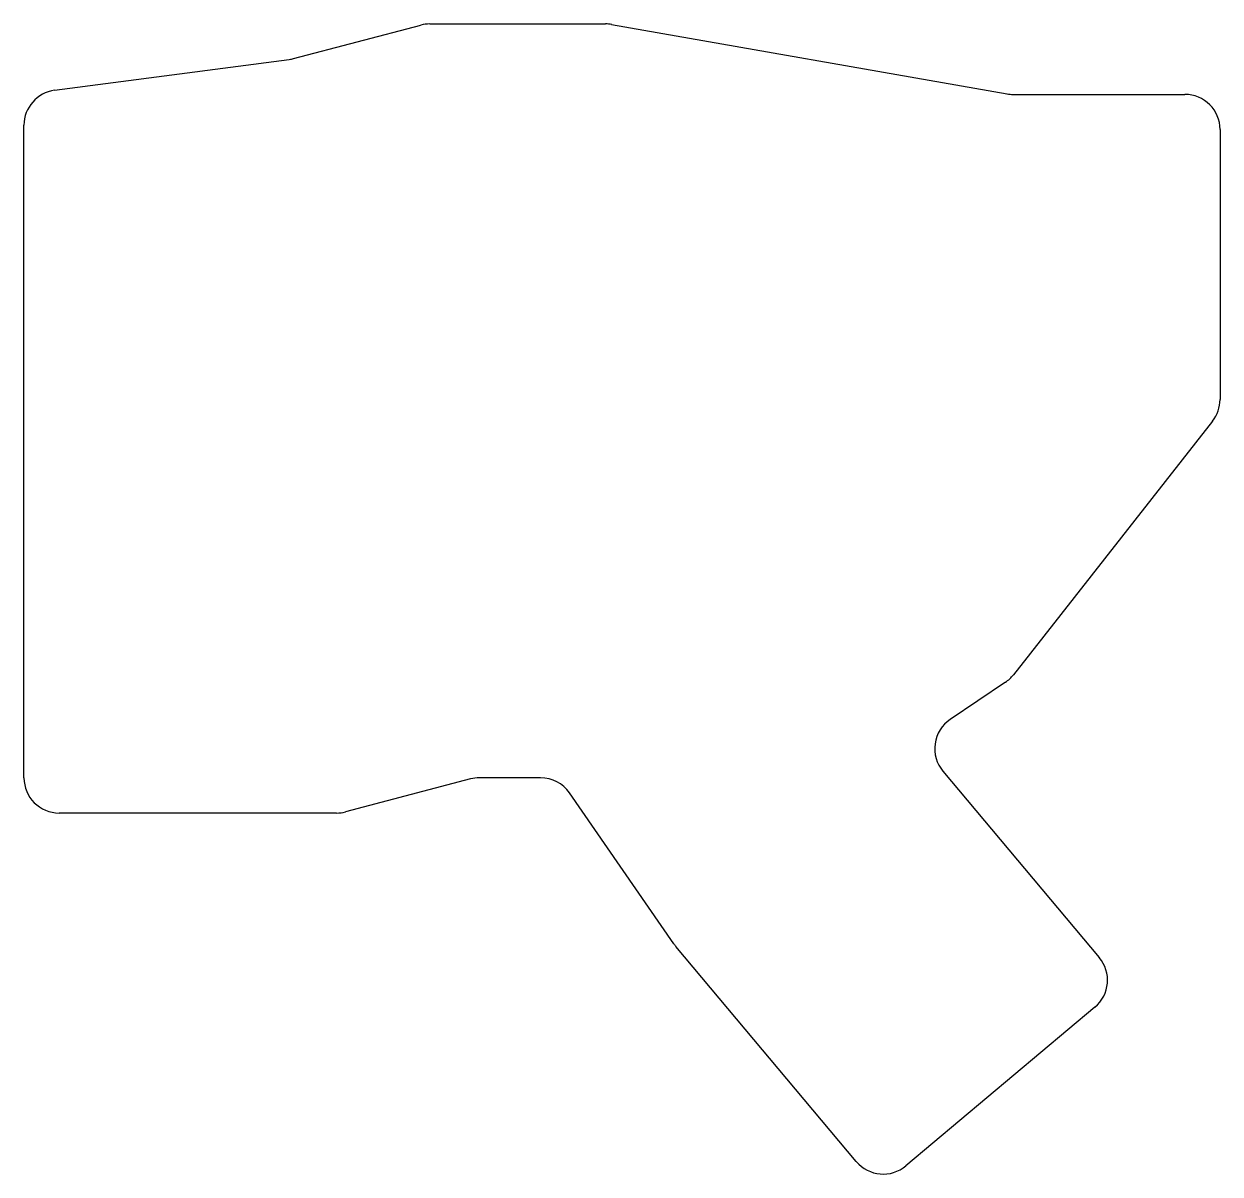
# Model space of a CAD drawing. Header units: millimetres. Extents: x 37 to 207, y -189 to -26.
import ezdxf

# ---------------------------------------------------------------- set-up
doc = ezdxf.new("R2010")
doc.units = ezdxf.units.MM

msp = doc.modelspace()

# ---------------------------------------------------------------- linework, layer by layer
at = {"linetype": 'CONTINUOUS'}
for p, q in [((75.28, -30.89), (93.35, -26.14)), ((94.62, -25.98), (119.59, -25.98)), ((120.45, -26.05), (176.6, -35.9)), ((41.32, -35.4), (74.66, -31.02)), ((177.46, -35.98), (201.86, -35.98)), ((36.98, -133.03), (36.98, -40.36)), ((206.86, -40.98), (206.86, -79.3)), ((205.8, -82.38), (177.51, -118.41)), ((176.37, -119.46), (168.54, -124.74)), ((167.5, -132.1), (189.71, -158.56)), ((100.4, -133.19), (82.65, -137.86)), ((110.35, -133.03), (101.67, -133.03)), ((129.29, -156.61), (114.47, -135.18)), ((81.38, -138.03), (41.98, -138.03)), ((155.2, -187.52), (129.57, -156.98)), ((189.09, -165.61), (162.24, -188.13))]:
    msp.add_line(p, q, dxfattribs=at)
for centre, start, end in [((94.62, -30.98), 90, 104.7436), ((119.59, -30.98), 80.0494, 90), ((74.01, -26.06), 277.4959, 284.7436), ((41.98, -40.36), 97.4959, 180), ((177.46, -30.98), 260.0494, 270), ((201.86, -40.98), 0, 90), ((201.86, -79.3), 321.8611, 0), ((173.58, -115.32), 303.9555, 321.8611), ((171.33, -128.89), 123.9555, 220), ((41.98, -133.03), 180, 270), ((101.67, -138.03), 90, 104.7436), ((110.35, -138.03), 34.6712, 90), ((81.38, -133.03), 270, 284.7436), ((133.4, -153.76), 214.6712, 220), ((185.88, -161.77), 310, 40), ((159.03, -184.3), 220, 310)]:
    msp.add_arc(centre, 5, start, end, dxfattribs=at)

doc.saveas('drawing.dxf')
